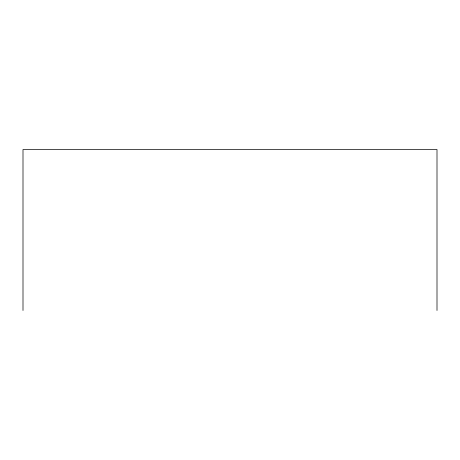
<?xml version="1.0" encoding="UTF-8"?>
<svg xmlns="http://www.w3.org/2000/svg" width="460" height="460" viewBox="0 0 460 460"><rect width="100%" height="100%" fill="white"/><g stroke="black" fill="none" stroke-linecap="round" stroke-linejoin="round"><path stroke-width="0.69" d="M437 310.471L437 149.529L23 149.529L23 310.471"/></g></svg>
